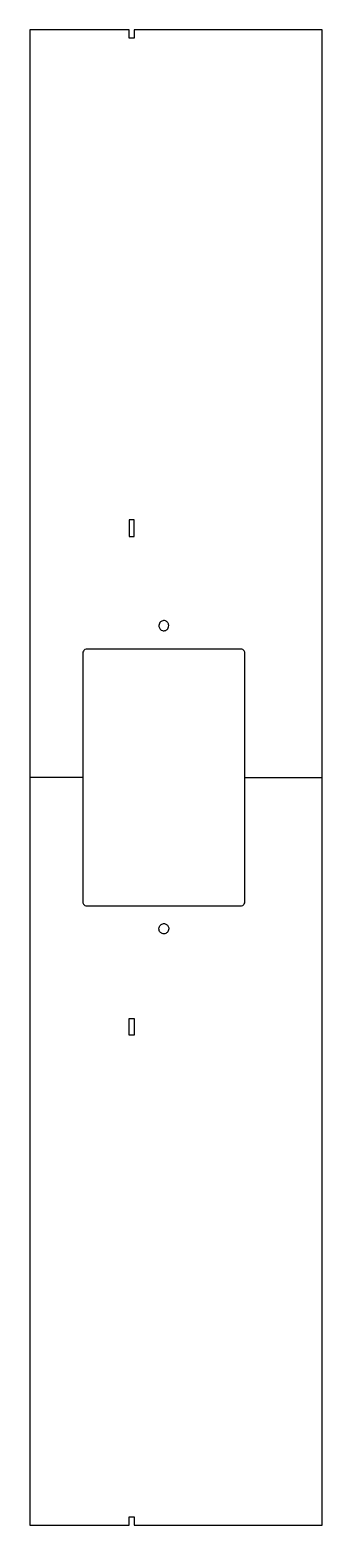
# Model space of a CAD drawing. Extents: x 742 to 1102, y -742 to 1102.
import ezdxf

# ---------------------------------------------------------------- set-up
doc = ezdxf.new("R2010")
doc.units = 0

msp = doc.modelspace()

# ---------------------------------------------------------------- linework, layer by layer
at = {"layer": '1'}
for points in [[(742, 1102), (742, -742), (864.1, -742), (864.1, -731.9), (870.6, -731.9), (870.6, -742), (1102, -742), (1102, 1102), (870.6, 1102), (870.6, 1091.9), (864.1, 1091.9), (864.1, 1102)], [(864.1, 497.6), (864.1, 477.1), (870.6, 477.1), (870.6, 497.6)], [(864.1, -117.1), (870.6, -117.1), (870.6, -137.6), (864.1, -137.6)]]:
    msp.add_lwpolyline(points, close=True, dxfattribs=at)
for points, knots in [([(901, 367.3), (901, 368.2), (901.2, 369.2), (901.6, 370.1), (901.6, 370.1), (902.2, 371.4), (903.3, 372.5), (904.7, 373), (904.7, 373), (906, 373.6), (907.6, 373.7), (908.9, 373.2), (908.9, 373.2), (910, 372.8), (910.9, 372.2), (911.6, 371.3), (911.6, 371.3), (912.5, 370.3), (913, 368.9), (913, 367.6), (913, 367.6), (913, 367.5), (913, 367.5), (913, 367.4), (913, 367.4), (913, 367.4), (913, 367.3), (913, 367.3), (913, 367.3), (913, 366.3), (912.8, 365.3), (912.4, 364.5), (912.4, 364.5), (911.8, 363.1), (910.7, 362), (909.4, 361.4), (909.4, 361.4), (908.1, 360.9), (906.7, 360.8), (905.4, 361.2), (905.4, 361.2), (904.3, 361.5), (903.3, 362.1), (902.6, 362.9), (902.6, 362.9), (901.7, 363.9), (901.2, 365.1), (901, 366.4), (901, 366.4), (901, 366.7), (901, 367), (901, 367.3)], [0, 0, 0, 0, 0.076923, 0.076923, 0.076923, 0.076923, 0.153846, 0.153846, 0.153846, 0.153846, 0.230769, 0.230769, 0.230769, 0.230769, 0.307692, 0.307692, 0.307692, 0.307692, 0.384615, 0.384615, 0.384615, 0.384615, 0.461538, 0.461538, 0.461538, 0.461538, 0.538462, 0.538462, 0.538462, 0.538462, 0.615385, 0.615385, 0.615385, 0.615385, 0.692308, 0.692308, 0.692308, 0.692308, 0.769231, 0.769231, 0.769231, 0.769231, 0.846154, 0.846154, 0.846154, 0.846154, 0.923077, 0.923077, 0.923077, 0.923077, 1, 1, 1, 1]), ([(812, 338.3), (875.3, 338.3), (938.7, 338.3), (1002, 338.3), (1002, 338.3), (1002.1, 338.3), (1002.1, 338.3), (1002.1, 338.3), (1002.1, 338.3), (1002.9, 338.3), (1003.6, 338.1), (1004.2, 337.7), (1004.2, 337.7), (1004.7, 337.5), (1005.1, 337.2), (1005.4, 336.8), (1005.4, 336.8), (1006.2, 335.9), (1006.7, 334.8), (1006.9, 333.6), (1006.9, 333.6), (1007, 333.2), (1007, 332.9), (1007, 332.5), (1007, 332.5), (1007, 230.8), (1007, 129.2), (1007, 27.5), (1007, 27.5), (1007, 26.8), (1006.9, 26.1), (1006.7, 25.4), (1006.7, 25.4), (1006.4, 24.6), (1006, 23.8), (1005.4, 23.2), (1005.4, 23.2), (1004.7, 22.5), (1003.8, 21.9), (1002.7, 21.7), (1002.7, 21.7), (1002.6, 21.7), (1002.4, 21.7), (1002.3, 21.7), (1002.3, 21.7), (1002.2, 21.7), (1002.2, 21.7), (1002.1, 21.7), (1002.1, 21.7), (1002.1, 21.7), (1002.1, 21.7), (1002, 21.7), (1002, 21.7), (938.7, 21.7), (875.3, 21.7), (812, 21.7), (812, 21.7), (812, 21.7), (811.9, 21.7), (811.9, 21.7), (811.9, 21.7), (811.1, 21.7), (810.4, 21.9), (809.8, 22.3), (809.8, 22.3), (809.3, 22.5), (808.9, 22.8), (808.6, 23.2), (808.6, 23.2), (807.8, 24.1), (807.3, 25.2), (807.1, 26.4), (807.1, 26.4), (807, 26.8), (807, 27.1), (807, 27.5), (807, 27.5), (807, 129.2), (807, 230.8), (807, 332.5), (807, 332.5), (807, 333.2), (807.1, 333.9), (807.3, 334.6), (807.3, 334.6), (807.6, 335.4), (808, 336.2), (808.6, 336.8), (808.6, 336.8), (809.3, 337.5), (810.3, 338.1), (811.3, 338.3), (811.3, 338.3), (811.4, 338.3), (811.6, 338.3), (811.7, 338.3), (811.7, 338.3), (811.8, 338.3), (811.8, 338.3), (811.9, 338.3), (811.9, 338.3), (811.9, 338.3), (812, 338.3), (812, 338.3)], [0, 0, 0, 0, 0.038462, 0.038462, 0.038462, 0.038462, 0.076923, 0.076923, 0.076923, 0.076923, 0.115385, 0.115385, 0.115385, 0.115385, 0.153846, 0.153846, 0.153846, 0.153846, 0.192308, 0.192308, 0.192308, 0.192308, 0.230769, 0.230769, 0.230769, 0.230769, 0.269231, 0.269231, 0.269231, 0.269231, 0.307692, 0.307692, 0.307692, 0.307692, 0.346154, 0.346154, 0.346154, 0.346154, 0.384615, 0.384615, 0.384615, 0.384615, 0.423077, 0.423077, 0.423077, 0.423077, 0.461538, 0.461538, 0.461538, 0.461538, 0.5, 0.5, 0.5, 0.5, 0.538462, 0.538462, 0.538462, 0.538462, 0.576923, 0.576923, 0.576923, 0.576923, 0.615385, 0.615385, 0.615385, 0.615385, 0.653846, 0.653846, 0.653846, 0.653846, 0.692308, 0.692308, 0.692308, 0.692308, 0.730769, 0.730769, 0.730769, 0.730769, 0.769231, 0.769231, 0.769231, 0.769231, 0.807692, 0.807692, 0.807692, 0.807692, 0.846154, 0.846154, 0.846154, 0.846154, 0.884615, 0.884615, 0.884615, 0.884615, 0.923077, 0.923077, 0.923077, 0.923077, 0.961538, 0.961538, 0.961538, 0.961538, 1, 1, 1, 1]), ([(913, -6.5), (913, -6.2), (913, -5.9), (913, -5.6), (913, -5.6), (912.8, -4.4), (912.3, -3.1), (911.5, -2.2), (911.5, -2.2), (910.7, -1.4), (909.7, -0.7), (908.7, -0.4), (908.7, -0.4), (907.3, 0), (905.9, -0.1), (904.6, -0.7), (904.6, -0.7), (903.3, -1.3), (902.2, -2.4), (901.6, -3.7), (901.6, -3.7), (901.2, -4.6), (901, -5.6), (901, -6.5), (901, -6.5), (901, -6.6), (901, -6.6), (901, -6.7), (901, -6.7), (901, -6.7), (901, -6.8), (901, -6.8), (901, -6.8), (901, -8.2), (901.5, -9.5), (902.4, -10.6), (902.4, -10.6), (903.1, -11.5), (904, -12.1), (905.1, -12.5), (905.1, -12.5), (906.5, -12.9), (908, -12.9), (909.4, -12.3), (909.4, -12.3), (910.7, -11.7), (911.8, -10.6), (912.4, -9.3), (912.4, -9.3), (912.8, -8.5), (913, -7.5), (913, -6.5)], [0, 0, 0, 0, 0.076923, 0.076923, 0.076923, 0.076923, 0.153846, 0.153846, 0.153846, 0.153846, 0.230769, 0.230769, 0.230769, 0.230769, 0.307692, 0.307692, 0.307692, 0.307692, 0.384615, 0.384615, 0.384615, 0.384615, 0.461538, 0.461538, 0.461538, 0.461538, 0.538462, 0.538462, 0.538462, 0.538462, 0.615385, 0.615385, 0.615385, 0.615385, 0.692308, 0.692308, 0.692308, 0.692308, 0.769231, 0.769231, 0.769231, 0.769231, 0.846154, 0.846154, 0.846154, 0.846154, 0.923077, 0.923077, 0.923077, 0.923077, 1, 1, 1, 1])]:
    msp.add_open_spline(points, degree=3, knots=knots, dxfattribs=at)
at = {"layer": '2'}
for p, q in [((807, 180), (742, 180)), ((1007, 180), (1102, 180))]:
    msp.add_line(p, q, dxfattribs=at)

doc.saveas('drawing.dxf')
